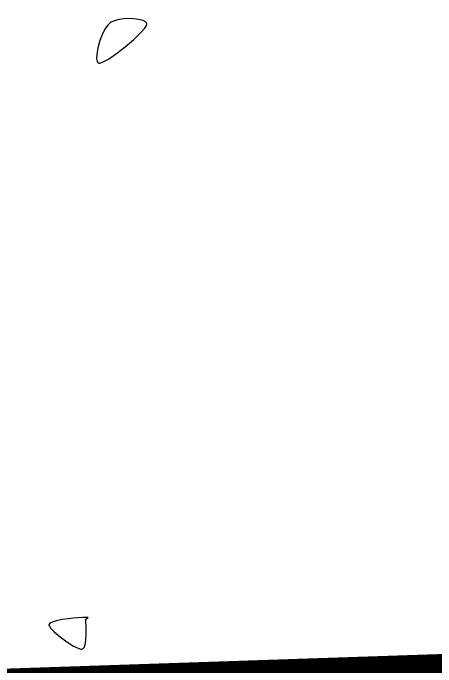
# Model space of a CAD drawing. Header units: metres. Extents: x 729358 to 732680, y 1423022 to 1426117.
# Drawn here: x 731439.4 to 731483.6, y 1424611.5 to 1424679.8 of the extents above; entities that cross this region are included whole.
import ezdxf

# ---------------------------------------------------------------- set-up
doc = ezdxf.new("R2010")
doc.units = ezdxf.units.M
doc.header["$MEASUREMENT"] = 0
doc.linetypes.add('PHANTOM', pattern=[2.5, 1.25, -0.25, 0.25, -0.25, 0.25, -0.25])
doc.layers.add('36Bound', color=6, linetype='PHANTOM')
doc.layers.add('ACAD_WHA ล่าสุด_พิกัดโครงการ$0$C-TOPO-MINR', color=8, linetype='Continuous')

msp = doc.modelspace()

# ---------------------------------------------------------------- linework, layer by layer
at = {"layer": '36Bound', "const_width": 3.84, "flags": 128}
msp.add_lwpolyline([(732033.968, 1425142.504), (732056.283, 1425177.425), (732059.746, 1425182.844), (732054.959, 1425195.585), (732049.462, 1425211.415), (732054.133, 1425233.797), (732038.481, 1425248.166), (731970.817, 1425311.105), (731823.661, 1425415.978), (731753.204, 1425490.224), (731675.225, 1425546.366), (731654.765, 1425545.762), (731503.631, 1425643.29), (731526.902, 1425697.132), (731385.109, 1425783.913), (731330.5, 1425741.535), (731265.307, 1425699.614), (731209.647, 1425530.6), (731208.39, 1425526.776), (731174.51, 1425279.17), (731153.775, 1425073.713), (731169.629, 1424901.845), (731235.884, 1424899.801), (731330.85, 1424934.638), (731331.272, 1424889.123), (731294.069, 1424865.758), (731515.471, 1424768.082), (731513.922, 1424735.504), (731375.239, 1424749.981), (731314.91, 1424742.594), (731311.345, 1424605.158), (731483.998, 1424610.944), (731478.561, 1424569.275), (731474.977, 1424534.037), (731374.345, 1424529.506), (731340.647, 1424518.336), (731345.498, 1424468.86), (731343.364, 1424440.545), (731340.729, 1424402.914), (731352.646, 1424315.147), (731473.346, 1424267.091), (731502.448, 1424249.93), (731504.378, 1424238.385), (731516.708, 1424230.954), (731524.151, 1424245.117), (731527.873, 1424252.199), (731535.317, 1424266.362), (731542.76, 1424280.526), (731546.481, 1424287.607), (731553.925, 1424301.771), (731536.971, 1424311.458), (731572.901, 1424382.894), (731565.475, 1424383.492), (731585.348, 1424420.241), (731581.335, 1424422.474), (731587.972, 1424448.682), (731592.905, 1424447.868), (731597.041, 1424463.751), (731641.241, 1424440.163), (731648.881, 1424454.39), (731631.441, 1424464.661), (731658.672, 1424523.439), (731615.164, 1424533.978), (731601.343, 1424536.997), (731613.151, 1424560.547), (731615.372, 1424564.976), (731605.222, 1424569.286), (731612.631, 1424585.137), (731678.431, 1424557.214), (731698.28, 1424595.859), (731719.247, 1424631.423), (731741.466, 1424666.981), (731760.704, 1424701.704), (731779.04, 1424734.74), (731800.861, 1424768.939), (731802.484, 1424771.461), (731823.326, 1424803.827), (731861.362, 1424870.45), (731865.123, 1424875.853), (731926.839, 1425020.531), (731969.296, 1425089.459), (732400.537, 1424837.752), (732440.74, 1424908.747)], close=True, dxfattribs=at)
at = {"layer": 'ACAD_WHA ล่าสุด_พิกัดโครงการ$0$C-TOPO-MINR', "color": 8, "linetype": 'Continuous', "lineweight": -3, "extrusion": (-1.32336e-07, 8.68819e-08, 1), "elevation": 82}
for points in [[(731453.352, 1424678.703), (731453.324, 1424678.761), (731453.222, 1424678.868), (731452.971, 1424679.007), (731452.49, 1424679.143), (731451.735, 1424679.226), (731450.916, 1424679.2), (731450.29, 1424679.091), (731449.876, 1424678.953), (731449.64, 1424678.833), (731449.536, 1424678.764), (731449.452, 1424678.697), (731449.288, 1424678.531), (731449.051, 1424678.212), (731448.762, 1424677.689), (731448.457, 1424676.94), (731448.236, 1424676.168), (731448.119, 1424675.461), (731448.115, 1424675.002), (731448.172, 1424674.75), (731448.241, 1424674.636), (731448.285, 1424674.598), (731448.334, 1424674.578), (731448.476, 1424674.583), (731448.785, 1424674.692), (731449.339, 1424674.999), (731450.186, 1424675.576), (731451.104, 1424676.287), (731451.986, 1424677.044), (731452.725, 1424677.758), (731453.143, 1424678.238), (731453.319, 1424678.516), (731453.359, 1424678.652), (731453.352, 1424678.703)], [(731443.128, 1424615.931), (731443.128, 1424615.886), (731443.172, 1424615.771), (731443.332, 1424615.547), (731443.691, 1424615.177), (731444.304, 1424614.655), (731445.005, 1424614.14), (731445.698, 1424613.708), (731446.18, 1424613.475), (731446.467, 1424613.39), (731446.61, 1424613.387), (731446.665, 1424613.403), (731446.719, 1424613.436), (731446.812, 1424613.549), (731446.915, 1424613.815), (731446.996, 1424614.302), (731447.03, 1424615.017), (731447.02, 1424615.717), (731446.998, 1424616.259), (731446.998, 1424616.497), (731447.133, 1424616.598), (731447.224, 1424616.671), (731447.059, 1424616.691), (731446.666, 1424616.687), (731446.16, 1424616.659), (731445.657, 1424616.603), (731445.166, 1424616.542), (731444.526, 1424616.462), (731443.879, 1424616.345), (731443.45, 1424616.213), (731443.229, 1424616.086), (731443.147, 1424615.986), (731443.128, 1424615.931)]]:
    msp.add_lwpolyline(points, close=True, dxfattribs=at)

doc.saveas('drawing.dxf')
